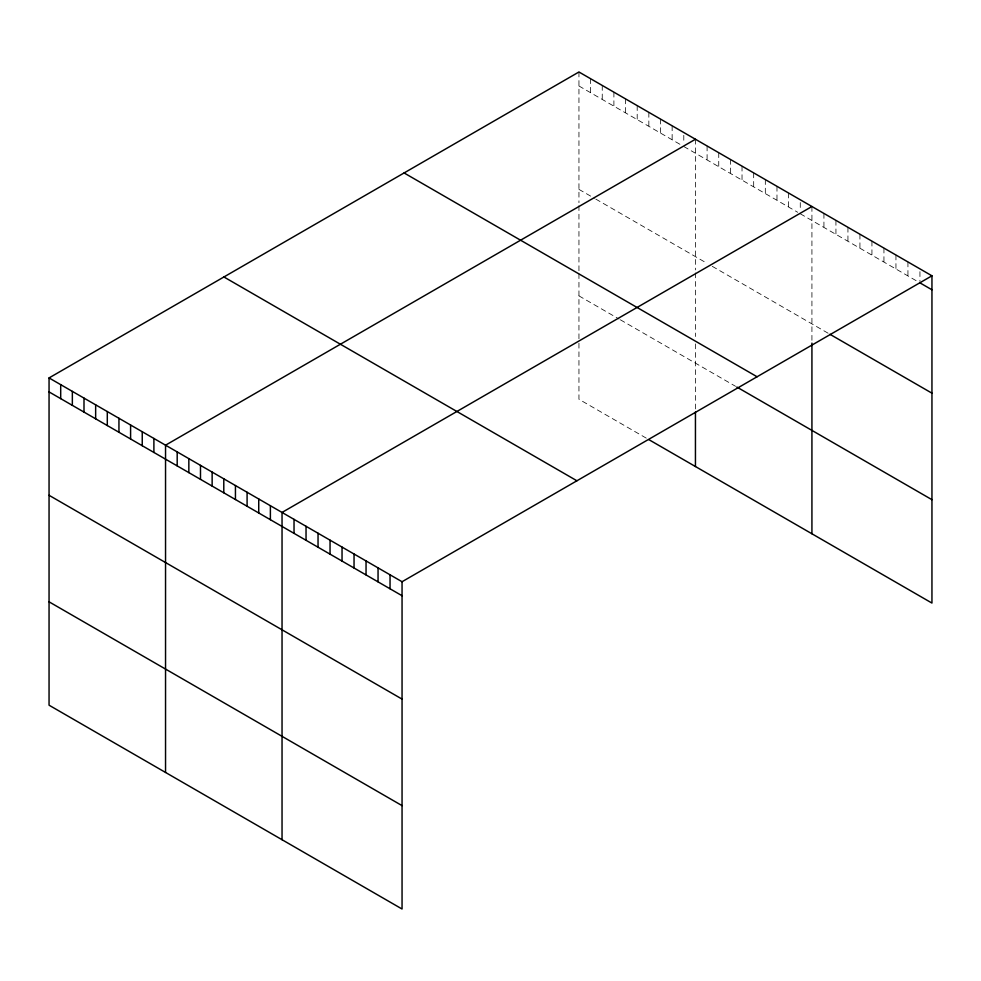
<?xml version="1.0" encoding="UTF-8"?>
<svg xmlns="http://www.w3.org/2000/svg" width="981" height="981" viewBox="0 0 981 981"><rect width="100%" height="100%" fill="white"/><g stroke="black" fill="none" stroke-linecap="round" stroke-linejoin="round"><path stroke-width="0.74" stroke-dasharray="4.91 3.68" d="M578.949 71.993L578.949 202.675M578.949 85.985L681.194 145.016M683.794 146.512L797.688 212.276M800.275 213.772L917.542 281.473M578.949 189.37L594.474 198.334M595.774 199.082L707.093 263.349M712.267 266.329L828.737 333.577M578.949 295.882L619.072 319.046M620.36 319.794L735.566 386.306M646.258 438.127L578.949 399.267L578.949 340.395M919.945 271.663L919.945 281.461M907.94 261.939L907.94 275.931M895.947 255.011L895.947 269.002M883.942 248.083L883.942 262.074M871.937 241.154L871.937 255.134M859.932 234.226L859.932 248.205M847.94 227.298L847.94 241.277M835.935 220.369L835.935 234.349M823.93 213.441L823.93 227.42M811.925 206.513L811.925 341.633M800.275 202.577L800.275 210.964M788.626 193.061L788.626 207.04M776.977 186.329L776.977 200.32M765.327 179.609L765.327 193.588M753.678 172.877L753.678 186.868M742.028 166.157L742.028 180.136M730.391 159.425L730.391 173.416M718.742 152.705L718.742 166.684M707.093 145.973L707.093 159.964M695.443 139.253L695.443 269.934M695.443 272.89L695.443 336.508M695.443 343.902L695.443 409.089M683.794 135.329L683.794 143.717M672.144 125.801L672.144 139.78M660.495 119.081L660.495 133.06M648.846 112.349L648.846 126.341M637.196 105.629L637.196 119.608M625.547 98.897L625.547 112.889M613.898 92.177L613.898 106.156M602.248 85.445L602.248 99.437M590.599 78.725L590.599 92.704M578.949 205.642L578.949 272.215M578.949 273.687L578.949 338.96"/><path stroke-width="1.47" d="M931.95 275.808L402.051 581.733L402.051 909.007L49.05 705.192L49.05 377.93L578.949 71.993L931.95 275.808L931.95 603.07L648.846 439.623M695.443 139.253L165.544 445.19L165.544 772.452M811.925 206.513L282.038 512.438L282.038 839.711M919.945 282.859L931.95 289.787M829.926 334.276L931.95 393.173M404.086 172.95L757.087 376.765M736.854 387.054L931.95 499.685M223.913 276.973L576.914 480.776M49.05 377.93L402.051 581.733M49.05 391.91L402.051 595.725M49.05 495.295L402.051 699.097M49.05 601.819L402.051 805.622M811.925 343.105L811.925 533.774M695.443 411.959L695.443 466.515M390.046 574.805L390.046 588.784M378.053 567.876L378.053 581.856M366.048 560.948L366.048 574.927M354.043 554.02L354.043 567.999M342.038 547.091L342.038 561.071M330.045 540.163L330.045 554.142M318.04 533.235L318.04 547.214M306.035 526.307L306.035 540.286M294.03 519.366L294.03 533.357M270.388 505.718L270.388 519.697M258.739 498.986L258.739 512.977M247.089 492.266L247.089 506.245M235.44 485.534L235.44 499.525M223.791 478.814L223.791 492.793M212.141 472.094L212.141 486.073M200.492 465.362L200.492 479.341M188.843 458.642L188.843 472.621M177.193 451.91L177.193 465.901M153.894 438.458L153.894 452.449M142.245 431.738L142.245 445.717M130.596 425.006L130.596 438.998M118.946 418.286L118.946 432.265M107.297 411.554L107.297 425.546M95.648 404.834L95.648 418.813M83.998 398.102L83.998 412.094M72.349 391.382L72.349 405.361M60.699 384.662L60.699 398.642"/></g></svg>
